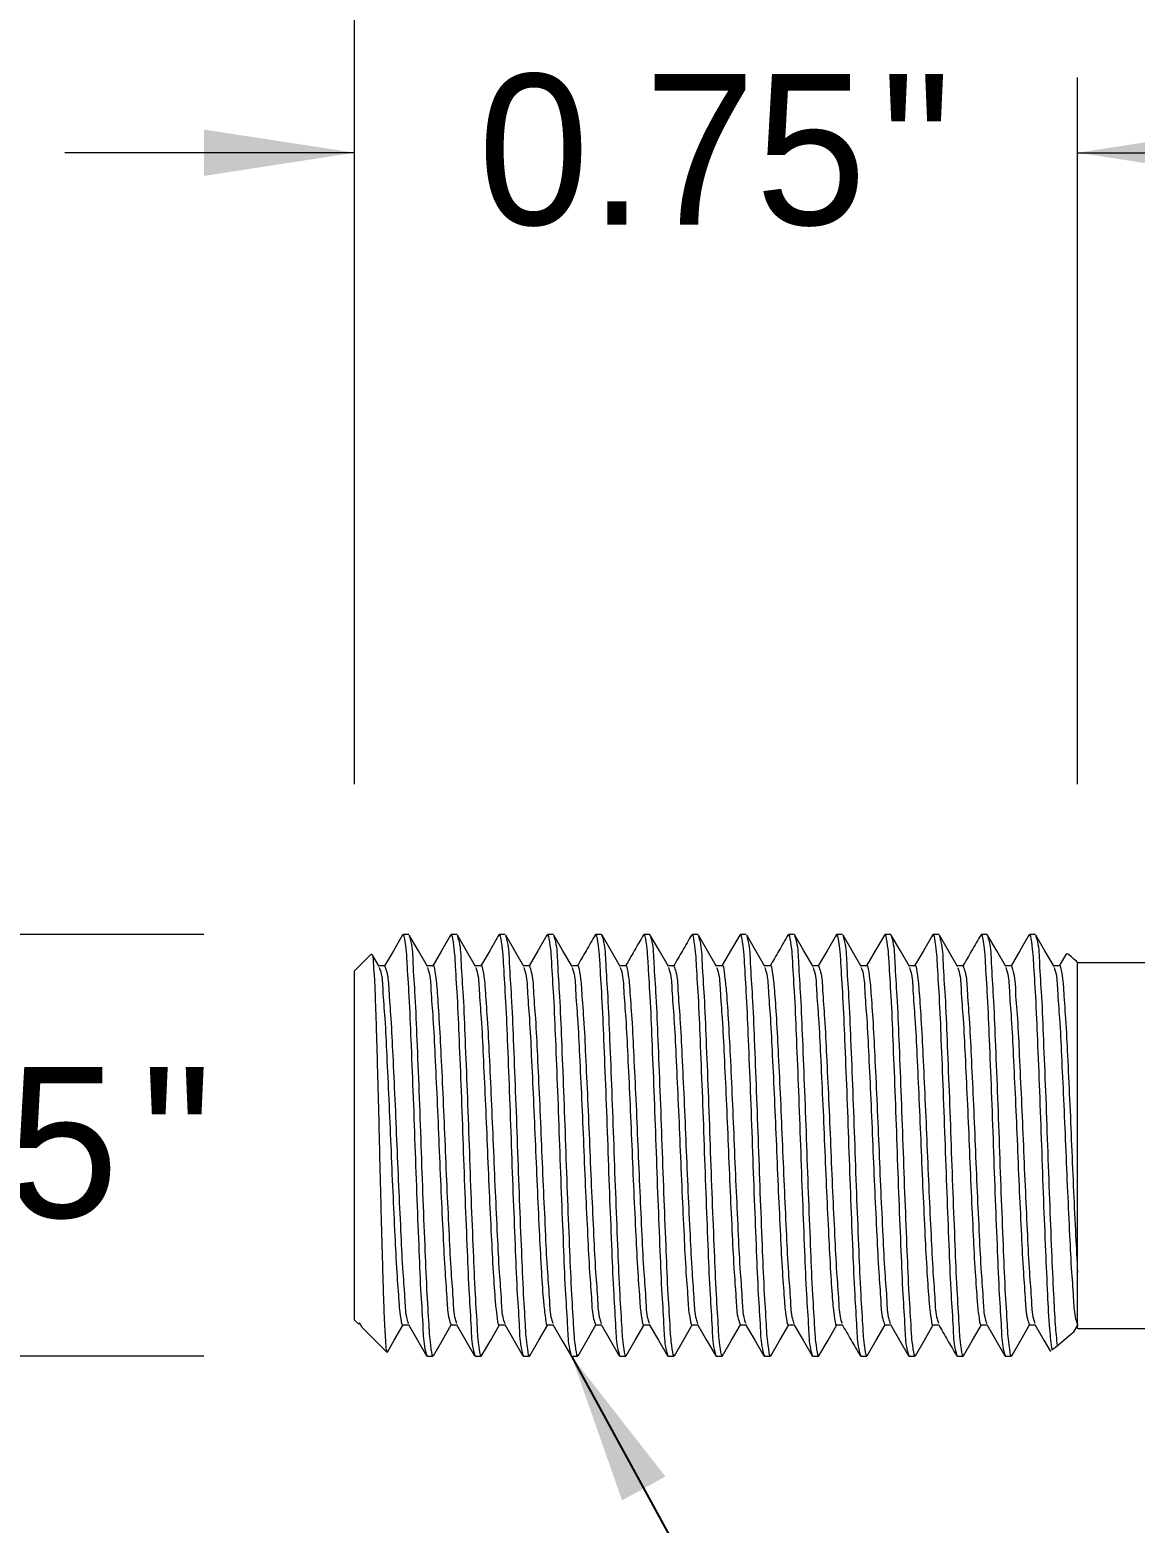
# Model space of a CAD drawing. Header units: inches. Extents: x 0.3 to 13.4, y 0.3 to 10.3.
# Drawn here: x 1.663 to 2.81, y 4.507 to 6.056 of the extents above; entities that cross this region are included whole.
import ezdxf

# ---------------------------------------------------------------- set-up
doc = ezdxf.new("R2010")
doc.units = ezdxf.units.IN
doc.header["$LTSCALE"] = 1.25
doc.header["$MEASUREMENT"] = 0
doc.linetypes.add('SLD-Solid', pattern=[0])
doc.styles.add('SLDTEXTSTYLE0', font='ARIAL.TTF', dxfattribs={"width": 0.948})
doc.styles.get("Standard").update_dxf_attribs({"font": 'ARIAL.TTF'})
doc.dimstyles.new('SLDDIMSTYLE0', dxfattribs={"dimtxt": 0.15625, "dimasz": 0.15625, "dimexe": 0, "dimexo": 0.0625, "dimgap": 0.039062, "dimtad": 0, "dimtih": 1, "dimtoh": 1, "dimdec": 3, "dimrnd": 1e-09, "dimzin": 12, "dimdsep": 46, "dimlunit": 5, "dimtxsty": 'SLDTEXTSTYLE0', "dimsah": 1, "dimcen": 0.09, "dimadec": 0, "dimazin": 0, "dimtfac": 1, "dimtdec": 3, "dimtofl": 0, "dimtmove": 0, "dimatfit": 3, "dimfxl": 0, "dimfrac": 2, "dimtolj": 1, "dimtzin": 12, "dimarcsym": 0})
doc.dimstyles.new('SLDDIMSTYLE1', dxfattribs={"dimtxt": 0.15625, "dimasz": 0.15625, "dimexe": 0, "dimexo": 0.0625, "dimgap": 0.039062, "dimtad": 0, "dimtih": 1, "dimtoh": 1, "dimdec": 3, "dimrnd": 1e-09, "dimzin": 12, "dimdsep": 46, "dimlunit": 5, "dimtxsty": 'SLDTEXTSTYLE0', "dimsah": 1, "dimcen": 0.09, "dimadec": 0, "dimazin": 0, "dimtfac": 1, "dimtdec": 3, "dimtofl": 0, "dimtmove": 0, "dimatfit": 3, "dimfxl": 0, "dimfrac": 2, "dimtolj": 1, "dimtzin": 12, "dimarcsym": 0})
doc.dimstyles.new('SLDDIMSTYLE2', dxfattribs={"dimtxt": 0.15625, "dimasz": 0.15625, "dimexe": 0, "dimexo": 0.0625, "dimgap": 0.039062, "dimtad": 0, "dimtih": 1, "dimtoh": 1, "dimdec": 4, "dimrnd": 1e-09, "dimzin": 12, "dimdsep": 46, "dimlunit": 5, "dimtxsty": 'SLDTEXTSTYLE0', "dimsah": 1, "dimcen": 0.09, "dimadec": 0, "dimazin": 0, "dimtfac": 1, "dimtdec": 4, "dimtofl": 0, "dimtmove": 0, "dimatfit": 3, "dimfxl": 0, "dimfrac": 2, "dimtolj": 1, "dimtzin": 12, "dimarcsym": 0})
doc.dimstyles.new('SLDDIMSTYLE3', dxfattribs={"dimtxt": 0, "dimasz": 0.15625, "dimexe": 0, "dimexo": 0.0625, "dimgap": 0, "dimtad": 0, "dimtih": 1, "dimtoh": 1, "dimdec": 0, "dimrnd": 1e-09, "dimzin": 0, "dimdsep": 46, "dimtxsty": 'Standard', "dimsah": 1, "dimcen": 0.09, "dimadec": 0, "dimazin": 0, "dimtfac": 0.15625, "dimtdec": 0, "dimtofl": 0, "dimtmove": 0, "dimatfit": 3, "dimfxl": 0, "dimfrac": 2, "dimtolj": 1, "dimtzin": 0, "dimarcsym": 0})

# ---------------------------------------------------------------- blocks, each defined once
blk = doc.blocks.new('*D7')
at = {"color": 7, "linetype": 'SLD-Solid', "lineweight": 0}
for p, q in [((2.0003, 5.2734), (2.0003, 7.8509)), ((9.3865, 5.4297), (9.3865, 7.8509)), ((2.0003, 7.7728), (4.8037, 7.7728)), ((9.3865, 7.7728), (6.5832, 7.7728))]:
    blk.add_line(p, q, dxfattribs=at)
for points in [[(2.0003, 7.7728), (2.1565, 7.7488), (2.1565, 7.7968)], [(9.3865, 7.7728), (9.2303, 7.7968), (9.2303, 7.7488)]]:
    blk.add_solid(points, dxfattribs=at)
at = {"color": 7, "linetype": 'SLD-Solid', "lineweight": 0, "attachment_point": 1, "style": 'SLDTEXTSTYLE0'}
for s, insert, char_height in [('23.51', (5.3869, 7.9742), 0.15625), ('"', (5.9239, 7.9742), 0.1562), ('Extended Length', (4.9013, 7.7344), 0.15625)]:
    blk.add_mtext(s, dxfattribs=dict(at, insert=insert, char_height=char_height))
blk = doc.blocks.new('*D8')
at = {"color": 7, "linetype": 'SLD-Solid', "lineweight": 0}
for p, q in [((2.0003, 5.2734), (2.0003, 7.1199)), ((3.5253, 5.2734), (3.5253, 7.1199)), ((2.0003, 7.0418), (2.3564, 7.0418)), ((3.5253, 7.0418), (3.1691, 7.0418))]:
    blk.add_line(p, q, dxfattribs=at)
for points in [[(2.0003, 7.0418), (2.1565, 7.0178), (2.1565, 7.0658)], [(3.5253, 7.0418), (3.369, 7.0658), (3.369, 7.0178)]]:
    blk.add_solid(points, dxfattribs=at)
at = {"color": 7, "linetype": 'SLD-Solid', "lineweight": 0, "char_height": 0.15625, "attachment_point": 1, "style": 'SLDTEXTSTYLE0'}
for s, insert in [('9"', (2.665, 7.3631)), ('Stroke', (2.4721, 7.1233)), ('Length', (2.4541, 6.8835))]:
    blk.add_mtext(s, dxfattribs=dict(at, insert=insert))
blk = doc.blocks.new('*D12')
at = {"color": 7, "linetype": 'SLD-Solid', "lineweight": 0}
for p, q in [((2.0003, 5.2734), (2.0003, 6.0066)), ((2.7503, 5.2734), (2.7503, 6.0066)), ((2.0003, 5.9285), (1.6998, 5.9285)), ((2.7503, 5.9285), (3.0508, 5.9285))]:
    blk.add_line(p, q, dxfattribs=at)
for points in [[(2.0003, 5.9285), (1.844, 5.9525), (1.844, 5.9044)], [(2.7503, 5.9285), (2.9065, 5.9044), (2.9065, 5.9525)]]:
    blk.add_solid(points, dxfattribs=at)
at = {"color": 7, "linetype": 'SLD-Solid', "lineweight": 0, "attachment_point": 1, "style": 'SLDTEXTSTYLE0'}
for s, insert, char_height in [('0.75', (2.1284, 6.01), 0.15625), ('"', (2.5461, 6.01), 0.1562)]:
    blk.add_mtext(s, dxfattribs=dict(at, insert=insert, char_height=char_height))
blk = doc.blocks.new('*D14')
at = {"color": 7, "linetype": 'SLD-Solid', "lineweight": 0}
for p, q in [((1.4888, 5.1172), (1.4888, 5.4176)), ((1.844, 5.1172), (1.4107, 5.1172)), ((1.844, 4.6797), (1.4107, 4.6797)), ((1.4888, 4.6797), (1.4888, 4.3792))]:
    blk.add_line(p, q, dxfattribs=at)
for points in [[(1.4888, 5.1172), (1.5128, 5.2734), (1.4648, 5.2734)], [(1.4888, 4.6797), (1.4648, 4.5234), (1.5128, 4.5234)]]:
    blk.add_solid(points, dxfattribs=at)
at = {"color": 7, "linetype": 'SLD-Solid', "lineweight": 0, "attachment_point": 1, "style": 'SLDTEXTSTYLE0'}
for s, insert, char_height in [('0.4375', (1.1226, 4.9799), 0.15625), ('"', (1.779, 4.9799), 0.1562)]:
    blk.add_mtext(s, dxfattribs=dict(at, insert=insert, char_height=char_height))

msp = doc.modelspace()

# ---------------------------------------------------------------- linework, layer by layer
at = {"color": 7, "linetype": 'SLD-Solid', "lineweight": 15}
for p, q in [((2.05653, 5.11715), (2.05028, 5.11715)), ((2.10653, 5.11715), (2.10028, 5.11715)), ((2.15653, 5.11715), (2.15028, 5.11715)), ((2.20653, 5.11715), (2.20028, 5.11715)), ((2.25653, 5.11715), (2.25028, 5.11715)), ((2.30653, 5.11715), (2.30028, 5.11715)), ((2.35653, 5.11715), (2.35028, 5.11715)), ((2.40653, 5.11715), (2.40028, 5.11715)), ((2.45653, 5.11715), (2.45028, 5.11715)), ((2.50653, 5.11715), (2.50028, 5.11715)), ((2.55653, 5.11715), (2.55028, 5.11715)), ((2.60653, 5.11715), (2.60028, 5.11715)), ((2.65653, 5.11715), (2.65028, 5.11715)), ((2.70653, 5.11715), (2.70028, 5.11715)), ((2.73883, 5.09776), (2.73126, 5.08467)), ((2.01789, 5.09726), (2.00028, 5.07965)), ((2.02583, 5.08419), (2.0186, 5.09668)), ((2.03153, 5.08467), (2.02555, 5.08467)), ((2.08153, 5.08467), (2.07555, 5.08467)), ((2.13153, 5.08467), (2.12555, 5.08467)), ((2.18153, 5.08467), (2.17555, 5.08467)), ((2.23153, 5.08467), (2.22555, 5.08467)), ((2.28153, 5.08467), (2.27555, 5.08467)), ((2.33153, 5.08467), (2.32555, 5.08467)), ((2.38153, 5.08467), (2.37555, 5.08467)), ((2.43153, 5.08467), (2.42555, 5.08467)), ((2.48153, 5.08467), (2.47555, 5.08467)), ((2.53153, 5.08467), (2.52555, 5.08467)), ((2.58153, 5.08467), (2.57555, 5.08467)), ((2.63153, 5.08467), (2.62555, 5.08467)), ((2.68153, 5.08467), (2.67555, 5.08467)), ((2.73153, 5.08467), (2.72555, 5.08467)), ((2.75028, 4.7084), (2.75028, 5.0884)), ((2.75028, 5.0884), (3.00028, 5.0884)), ((2.00028, 4.71715), (2.00028, 5.07965)), ((2.00028, 4.71715), (2.00454, 4.71289)), ((2.00818, 4.70968), (2.0053, 4.71445)), ((2.0053, 4.71445), (2.0053, 4.71289)), ((2.05028, 4.71213), (2.05626, 4.71213)), ((2.10028, 4.71213), (2.10626, 4.71213)), ((2.15028, 4.71213), (2.15626, 4.71213)), ((2.20028, 4.71213), (2.20626, 4.71213)), ((2.25027, 4.71213), (2.25626, 4.71213)), ((2.30028, 4.71213), (2.30626, 4.71213)), ((2.35028, 4.71213), (2.35626, 4.71213)), ((2.40028, 4.71213), (2.40626, 4.71213)), ((2.45028, 4.71213), (2.45626, 4.71213)), ((2.50028, 4.71213), (2.50626, 4.71213)), ((2.55027, 4.71213), (2.55626, 4.71213)), ((2.60028, 4.71213), (2.60626, 4.71213)), ((2.65028, 4.71213), (2.65626, 4.71213)), ((2.70027, 4.71213), (2.70626, 4.71213)), ((2.74645, 4.70504), (2.75083, 4.71261)), ((2.00797, 4.70946), (2.0336, 4.68383)), ((2.75028, 4.7084), (3.00028, 4.7084)), ((2.03395, 4.68356), (2.03412, 4.68421)), ((2.07528, 4.67965), (2.08153, 4.67965)), ((2.12528, 4.67965), (2.13153, 4.67965)), ((2.17528, 4.67965), (2.18153, 4.67965)), ((2.22528, 4.67965), (2.23153, 4.67965)), ((2.27528, 4.67965), (2.28153, 4.67965)), ((2.32528, 4.67965), (2.33153, 4.67965)), ((2.37528, 4.67965), (2.38153, 4.67965)), ((2.42528, 4.67965), (2.43153, 4.67965)), ((2.47528, 4.67965), (2.48153, 4.67965)), ((2.52528, 4.67965), (2.53153, 4.67965)), ((2.57528, 4.67965), (2.58153, 4.67965)), ((2.62528, 4.67965), (2.63153, 4.67965)), ((2.67528, 4.67965), (2.68153, 4.67965))]:
    msp.add_line(p, q, dxfattribs=at)
at = {"color": 7, "linetype": 'SLD-Solid', "lineweight": 15, "flags": 128}
for points in [[(2.04985, 5.1168), (2.04043, 5.10052), (2.03126, 5.08467)], [(2.07583, 5.08419), (2.06641, 5.10046), (2.05699, 5.11674)], [(2.09975, 5.11663), (2.09033, 5.10035), (2.08126, 5.08467)], [(2.12583, 5.08419), (2.11641, 5.10047), (2.10699, 5.11674)], [(2.14984, 5.11679), (2.14042, 5.10051), (2.13126, 5.08467)], [(2.17583, 5.08419), (2.16641, 5.10046), (2.15699, 5.11674)], [(2.19975, 5.11664), (2.19034, 5.10037), (2.18126, 5.08467)], [(2.22583, 5.08419), (2.21641, 5.10046), (2.20699, 5.11674)], [(2.27583, 5.0842), (2.26641, 5.10047), (2.25699, 5.11675)], [(2.32583, 5.08419), (2.31641, 5.10047), (2.30699, 5.11674)], [(2.37583, 5.08419), (2.36641, 5.10046), (2.35699, 5.11674)], [(2.39977, 5.11667), (2.39036, 5.1004), (2.38126, 5.08467)], [(2.42583, 5.08419), (2.41641, 5.10046), (2.40699, 5.11674)], [(2.47583, 5.08419), (2.46641, 5.10047), (2.45699, 5.11674)], [(2.49978, 5.11669), (2.49037, 5.10042), (2.48126, 5.08467)], [(2.52583, 5.08419), (2.51641, 5.10046), (2.50699, 5.11674)], [(2.54982, 5.11675), (2.5404, 5.10047), (2.53126, 5.08467)], [(2.57583, 5.08419), (2.56641, 5.10046), (2.55699, 5.11674)], [(2.5998, 5.11672), (2.59038, 5.10045), (2.58126, 5.08467)], [(2.62582, 5.0842), (2.61641, 5.10047), (2.60699, 5.11675)], [(2.67583, 5.08419), (2.66641, 5.10047), (2.65699, 5.11674)], [(2.69981, 5.11674), (2.6904, 5.10047), (2.68126, 5.08467)], [(2.72583, 5.08419), (2.71641, 5.10047), (2.70699, 5.11674)], [(2.03433, 4.68409), (2.04141, 4.69634), (2.05055, 4.71213)], [(2.05603, 4.71253), (2.06544, 4.69626), (2.07486, 4.67998)], [(2.08199, 4.68005), (2.09141, 4.69633), (2.10055, 4.71213)], [(2.10594, 4.71267), (2.11536, 4.6964), (2.12478, 4.68012)], [(2.13199, 4.68006), (2.14141, 4.69634), (2.15055, 4.71213)], [(2.15603, 4.71252), (2.16544, 4.69625), (2.17486, 4.67998)], [(2.18199, 4.68006), (2.19141, 4.69634), (2.20055, 4.71213)], [(2.20593, 4.71268), (2.21535, 4.69641), (2.22477, 4.68013)], [(2.232, 4.68006), (2.24141, 4.69634), (2.25055, 4.71213)], [(2.25603, 4.71252), (2.26545, 4.69625), (2.27486, 4.67997)], [(2.28199, 4.68006), (2.29141, 4.69633), (2.30055, 4.71213)], [(2.30593, 4.7127), (2.31534, 4.69643), (2.32476, 4.68015)], [(2.33199, 4.68006), (2.34141, 4.69634), (2.35055, 4.71213)], [(2.35603, 4.71252), (2.36545, 4.69624), (2.37487, 4.67997)], [(2.38199, 4.68006), (2.39141, 4.69634), (2.40055, 4.71213)], [(2.40592, 4.71271), (2.41534, 4.69644), (2.42476, 4.68016)], [(2.43199, 4.68005), (2.44141, 4.69633), (2.45055, 4.71213)], [(2.45603, 4.71252), (2.46545, 4.69624), (2.47487, 4.67997)], [(2.48199, 4.68006), (2.49141, 4.69634), (2.50055, 4.71213)], [(2.53199, 4.68006), (2.54141, 4.69634), (2.55055, 4.71213)], [(2.55603, 4.71252), (2.56545, 4.69625), (2.57487, 4.67997)], [(2.582, 4.68006), (2.59141, 4.69634), (2.60055, 4.71213)], [(2.63199, 4.68006), (2.64141, 4.69633), (2.65055, 4.71213)], [(2.65603, 4.71252), (2.66545, 4.69625), (2.67486, 4.67997)], [(2.68199, 4.68006), (2.69141, 4.69634), (2.70055, 4.71213)], [(2.70591, 4.71273), (2.71533, 4.69646), (2.7221, 4.68476)], [(2.72902, 4.69056), (2.73553, 4.69603), (2.74319, 4.70245), (2.74658, 4.7053), (2.74634, 4.7051)], [(2.72341, 4.68585), (2.7251, 4.68728), (2.72698, 4.68885), (2.72902, 4.69056)]]:
    msp.add_lwpolyline(points, dxfattribs=at)
at = {"color": 7, "linetype": 'SLD-Solid', "lineweight": 15}
for points, knots in [([(2.04983, 5.11553), (2.04998, 5.11617), (2.0508, 5.11974), (2.05397, 5.09965), (2.0544, 5.08671), (2.05699, 5.04829), (2.05864, 5.00576), (2.06084, 4.95358), (2.06278, 4.89844), (2.06472, 4.84306), (2.06691, 4.79153), (2.06858, 4.74714), (2.07112, 4.71336), (2.07165, 4.69164), (2.07454, 4.6821), (2.07528, 4.67965)], [0, 0, 0, 0, 0.0038156, 0.0211826, 0.0716218, 0.1503324, 0.2526759, 0.3739706, 0.5019078, 0.629845, 0.7511397, 0.8534832, 0.9321938, 0.982633, 1, 1, 1, 1]), ([(2.05701, 5.1154), (2.05757, 5.11353), (2.06024, 5.10456), (2.06064, 5.08343), (2.06324, 5.04967), (2.06489, 5.00526), (2.06709, 4.95374), (2.06903, 4.89836), (2.07097, 4.84322), (2.07316, 4.79105), (2.07482, 4.74849), (2.07741, 4.71014), (2.07783, 4.69707), (2.08102, 4.67704), (2.08185, 4.68069), (2.08201, 4.68139)], [0, 0, 0, 0, 0.0132908, 0.0639249, 0.1429393, 0.2456784, 0.3674416, 0.495873, 0.6243045, 0.7460676, 0.8488066, 0.9278212, 0.978455, 0.9958898, 1, 1, 1, 1]), ([(2.09973, 5.11517), (2.09991, 5.11598), (2.10077, 5.11979), (2.10397, 5.09987), (2.1044, 5.08658), (2.10699, 5.04835), (2.10864, 5.00574), (2.11084, 4.95359), (2.11278, 4.89844), (2.11472, 4.84306), (2.11691, 4.79153), (2.11858, 4.74714), (2.12112, 4.71336), (2.12165, 4.69164), (2.12454, 4.6821), (2.12528, 4.67965)], [0, 0, 0, 0, 0.0046524, 0.0220055, 0.0724021, 0.1510465, 0.2533041, 0.3744967, 0.5023265, 0.6301561, 0.7513488, 0.8536064, 0.9322508, 0.9826476, 1, 1, 1, 1]), ([(2.10701, 5.11541), (2.10757, 5.11354), (2.11024, 5.10456), (2.11064, 5.08343), (2.11324, 5.04967), (2.11489, 5.00526), (2.11709, 4.95374), (2.11903, 4.89836), (2.12097, 4.84322), (2.12316, 4.79105), (2.12482, 4.74849), (2.1274, 4.71014), (2.12783, 4.69707), (2.13102, 4.67704), (2.13185, 4.6807), (2.13201, 4.68139)], [0, 0, 0, 0, 0.0133135, 0.0639456, 0.1429571, 0.2456919, 0.3674502, 0.4958764, 0.6243028, 0.7460611, 0.8487959, 0.9278074, 0.9784392, 0.9958732, 1, 1, 1, 1]), ([(2.14982, 5.11551), (2.14997, 5.11616), (2.1508, 5.11974), (2.15397, 5.09966), (2.1544, 5.0867), (2.15699, 5.0483), (2.15864, 5.00576), (2.16084, 4.95358), (2.16278, 4.89844), (2.16472, 4.84306), (2.16691, 4.79153), (2.16859, 4.74714), (2.17111, 4.71336), (2.17165, 4.69164), (2.17454, 4.6821), (2.17528, 4.67965)], [0, 0, 0, 0, 0.003866, 0.0212327, 0.0716692, 0.1503757, 0.2527141, 0.3740025, 0.5019333, 0.6298639, 0.7511524, 0.8534909, 0.9321972, 0.9826339, 1, 1, 1, 1]), ([(2.15701, 5.11541), (2.15757, 5.11354), (2.16024, 5.10456), (2.16064, 5.08343), (2.16324, 5.04967), (2.16489, 5.00526), (2.16709, 4.95374), (2.16903, 4.89836), (2.17097, 4.84322), (2.17316, 4.79105), (2.17482, 4.74849), (2.1774, 4.71014), (2.17783, 4.69707), (2.18102, 4.67704), (2.18185, 4.6807), (2.18201, 4.6814)], [0, 0, 0, 0, 0.0133047, 0.0639371, 0.1429491, 0.2456846, 0.3674437, 0.4958709, 0.624298, 0.7460571, 0.8487926, 0.9278045, 0.9784369, 0.9958704, 1, 1, 1, 1]), ([(2.19973, 5.1152), (2.19991, 5.11599), (2.20077, 5.11979), (2.20397, 5.09986), (2.2044, 5.08659), (2.20698, 5.04835), (2.20864, 5.00574), (2.21084, 4.95359), (2.21278, 4.89844), (2.21472, 4.84306), (2.21691, 4.79153), (2.21859, 4.74714), (2.22111, 4.71336), (2.22165, 4.69164), (2.22454, 4.6821), (2.22528, 4.67965)], [0, 0, 0, 0, 0.0046003, 0.0219543, 0.0723538, 0.1510021, 0.2532651, 0.3744641, 0.5023005, 0.6301368, 0.7513359, 0.8535989, 0.9322472, 0.9826467, 1, 1, 1, 1]), ([(2.20701, 5.1154), (2.20757, 5.11353), (2.21025, 5.10456), (2.21064, 5.08343), (2.21324, 5.04967), (2.21489, 5.00526), (2.21709, 4.95374), (2.21903, 4.89836), (2.22097, 4.84322), (2.22316, 4.79105), (2.22482, 4.74849), (2.2274, 4.71014), (2.22784, 4.69707), (2.23102, 4.67704), (2.23185, 4.6807), (2.23201, 4.6814)], [0, 0, 0, 0, 0.0132954, 0.0639273, 0.1429389, 0.2456739, 0.3674325, 0.4958591, 0.6242856, 0.7460442, 0.8487792, 0.9277908, 0.978423, 0.9958564, 1, 1, 1, 1]), ([(2.24983, 5.11678), (2.24669, 5.11135), (2.2405, 5.10065), (2.23431, 5.08995), (2.23126, 5.08467)], [0, 0, 0, 0, 0.5070707, 1, 1, 1, 1]), ([(2.24982, 5.11549), (2.24997, 5.11615), (2.2508, 5.11975), (2.25397, 5.09968), (2.2544, 5.08669), (2.25699, 5.0483), (2.25864, 5.00576), (2.26084, 4.95358), (2.26278, 4.89844), (2.26472, 4.84306), (2.26691, 4.79153), (2.26859, 4.74714), (2.27111, 4.71336), (2.27165, 4.69164), (2.27454, 4.6821), (2.27528, 4.67965)], [0, 0, 0, 0, 0.0039181, 0.021284, 0.071718, 0.1504202, 0.2527532, 0.3740351, 0.5019591, 0.6298829, 0.7511649, 0.853498, 0.9322001, 0.9826341, 1, 1, 1, 1]), ([(2.25653, 5.11715), (2.25727, 5.11471), (2.26016, 5.10516), (2.26069, 5.08344), (2.26322, 5.04966), (2.2649, 5.00527), (2.26708, 4.95374), (2.26903, 4.89836), (2.27097, 4.84322), (2.27316, 4.79105), (2.27482, 4.74849), (2.2774, 4.71014), (2.27783, 4.69707), (2.28101, 4.67704), (2.28185, 4.68069), (2.28201, 4.68139)], [0, 0, 0, 0, 0.0173627, 0.0677872, 0.1464751, 0.2487892, 0.3700489, 0.4979494, 0.6258498, 0.7471095, 0.8494238, 0.9281115, 0.9785363, 0.9958982, 1, 1, 1, 1]), ([(2.29976, 5.11665), (2.29662, 5.11123), (2.29046, 5.10057), (2.28429, 5.08991), (2.28126, 5.08467)], [0, 0, 0, 0, 0.5088023, 1, 1, 1, 1]), ([(2.29974, 5.11523), (2.29992, 5.11601), (2.30077, 5.11978), (2.30397, 5.09984), (2.3044, 5.0866), (2.30698, 5.04834), (2.30864, 5.00574), (2.31084, 4.95359), (2.31278, 4.89844), (2.31472, 4.84306), (2.31691, 4.79153), (2.31859, 4.74714), (2.32111, 4.71336), (2.32165, 4.69164), (2.32454, 4.6821), (2.32528, 4.67965)], [0, 0, 0, 0, 0.0045334, 0.0218879, 0.0722907, 0.1509444, 0.2532143, 0.3744214, 0.5022664, 0.6301114, 0.7513184, 0.8535883, 0.932242, 0.9826449, 1, 1, 1, 1]), ([(2.30653, 5.11715), (2.30727, 5.11471), (2.31016, 5.10516), (2.31069, 5.08344), (2.31322, 5.04966), (2.3149, 5.00527), (2.31708, 4.95374), (2.31903, 4.89836), (2.32097, 4.84322), (2.32316, 4.79105), (2.32482, 4.74849), (2.3274, 4.71014), (2.32784, 4.69707), (2.33101, 4.67704), (2.33185, 4.6807), (2.33201, 4.6814)], [0, 0, 0, 0, 0.0173625, 0.0677867, 0.1464736, 0.2487867, 0.370045, 0.4979441, 0.6258431, 0.7471015, 0.8494147, 0.9281016, 0.9785258, 0.9958875, 1, 1, 1, 1]), ([(2.34983, 5.11677), (2.34669, 5.11134), (2.3405, 5.10064), (2.33431, 5.08995), (2.33126, 5.08467)], [0, 0, 0, 0, 0.5072313, 1, 1, 1, 1]), ([(2.34981, 5.11547), (2.34996, 5.11614), (2.3508, 5.11975), (2.35397, 5.09969), (2.3544, 5.08668), (2.35698, 5.0483), (2.35864, 5.00575), (2.36084, 4.95358), (2.36278, 4.89844), (2.36472, 4.84306), (2.36691, 4.79153), (2.36858, 4.74714), (2.37112, 4.71336), (2.37165, 4.69164), (2.37454, 4.6821), (2.37528, 4.67965)], [0, 0, 0, 0, 0.0039715, 0.0213357, 0.071767, 0.1504651, 0.2527927, 0.3740683, 0.5019854, 0.6299027, 0.7511782, 0.8535058, 0.932204, 0.9826351, 1, 1, 1, 1]), ([(2.35701, 5.11541), (2.35757, 5.11354), (2.36024, 5.10456), (2.36065, 5.08343), (2.36324, 5.04967), (2.36489, 5.00526), (2.36709, 4.95374), (2.36903, 4.89836), (2.37097, 4.84322), (2.37316, 4.79105), (2.37482, 4.74849), (2.3774, 4.71014), (2.37783, 4.69707), (2.38102, 4.67704), (2.38185, 4.6807), (2.38201, 4.6814)], [0, 0, 0, 0, 0.013305, 0.063937, 0.142948, 0.2456827, 0.3674407, 0.4958666, 0.6242927, 0.7460506, 0.8487852, 0.9277963, 0.9784283, 0.9958623, 1, 1, 1, 1]), ([(2.39975, 5.11526), (2.39993, 5.11603), (2.40078, 5.11978), (2.40397, 5.09982), (2.4044, 5.08661), (2.40699, 5.04834), (2.40864, 5.00574), (2.41084, 4.95358), (2.41278, 4.89844), (2.41472, 4.84306), (2.41691, 4.79153), (2.41858, 4.74714), (2.42112, 4.71336), (2.42165, 4.69164), (2.42454, 4.6821), (2.42528, 4.67965)], [0, 0, 0, 0, 0.0044493, 0.0218052, 0.0722124, 0.1508728, 0.2531512, 0.3743687, 0.5022244, 0.6300802, 0.7512976, 0.8535761, 0.9322365, 0.9826434, 1, 1, 1, 1]), ([(2.40701, 5.1154), (2.40757, 5.11353), (2.41024, 5.10456), (2.41065, 5.08343), (2.41324, 5.04967), (2.41489, 5.00526), (2.41709, 4.95374), (2.41903, 4.89836), (2.42097, 4.84322), (2.42316, 4.79105), (2.42482, 4.74849), (2.4274, 4.71014), (2.42783, 4.69707), (2.43101, 4.67704), (2.43185, 4.68069), (2.43201, 4.68139)], [0, 0, 0, 0, 0.0132913, 0.0639255, 0.1429401, 0.2456794, 0.3674428, 0.4958744, 0.6243061, 0.7460694, 0.8488087, 0.9278233, 0.9784575, 0.9958923, 1, 1, 1, 1]), ([(2.44982, 5.11676), (2.44668, 5.11133), (2.4405, 5.10064), (2.4343, 5.08994), (2.43126, 5.08467)], [0, 0, 0, 0, 0.5073892, 1, 1, 1, 1]), ([(2.4498, 5.11544), (2.44996, 5.11613), (2.45079, 5.11975), (2.45397, 5.09971), (2.4544, 5.08668), (2.45699, 5.04831), (2.45864, 5.00575), (2.46084, 4.95358), (2.46278, 4.89844), (2.46472, 4.84306), (2.46691, 4.79153), (2.46858, 4.74714), (2.47112, 4.71336), (2.47165, 4.69164), (2.47454, 4.6821), (2.47528, 4.67965)], [0, 0, 0, 0, 0.0040232, 0.0213866, 0.0718153, 0.1505094, 0.2528317, 0.374101, 0.5020117, 0.6299222, 0.7511915, 0.8535138, 0.9322079, 0.9826367, 1, 1, 1, 1]), ([(2.45653, 5.11715), (2.45727, 5.11471), (2.46016, 5.10516), (2.46069, 5.08344), (2.46322, 5.04966), (2.4649, 5.00527), (2.46709, 4.95374), (2.46903, 4.89836), (2.47097, 4.84322), (2.47316, 4.79105), (2.47482, 4.74849), (2.4774, 4.71014), (2.47783, 4.69707), (2.48102, 4.67704), (2.48185, 4.6807), (2.48201, 4.68139)], [0, 0, 0, 0, 0.01736184, 0.06778625, 0.14647361, 0.24878705, 0.37004596, 0.49794547, 0.62584508, 0.74710399, 0.84941743, 0.92810479, 0.97852894, 0.99589149, 1, 1, 1, 1]), ([(2.49976, 5.1153), (2.49993, 5.11605), (2.50078, 5.11977), (2.50397, 5.09979), (2.5044, 5.08662), (2.50699, 5.04833), (2.50864, 5.00575), (2.51084, 4.95358), (2.51278, 4.89844), (2.51472, 4.84306), (2.51691, 4.79153), (2.51858, 4.74714), (2.52112, 4.71336), (2.52165, 4.69164), (2.52454, 4.6821), (2.52528, 4.67965)], [0, 0, 0, 0, 0.0043492, 0.0217076, 0.0721195, 0.1507879, 0.2530766, 0.3743062, 0.5021749, 0.6300435, 0.7512731, 0.8535618, 0.9322301, 0.9826424, 1, 1, 1, 1]), ([(2.50701, 5.11541), (2.50757, 5.11354), (2.51024, 5.10456), (2.51064, 5.08343), (2.51324, 5.04967), (2.51489, 5.00526), (2.51709, 4.95374), (2.51903, 4.89836), (2.52097, 4.84322), (2.52316, 4.79105), (2.52482, 4.74849), (2.5274, 4.71014), (2.52783, 4.69707), (2.53102, 4.67704), (2.53185, 4.6807), (2.53201, 4.68139)], [0, 0, 0, 0, 0.0133049, 0.0639374, 0.1429495, 0.2456852, 0.3674445, 0.4958718, 0.6242993, 0.7460586, 0.8487943, 0.9278064, 0.9784386, 0.9958728, 1, 1, 1, 1]), ([(2.5498, 5.11542), (2.54996, 5.11611), (2.55079, 5.11976), (2.55397, 5.09972), (2.5544, 5.08667), (2.55699, 5.04831), (2.55864, 5.00575), (2.56084, 4.95358), (2.56278, 4.89844), (2.56472, 4.84306), (2.56691, 4.79153), (2.56859, 4.74714), (2.57111, 4.71336), (2.57165, 4.69164), (2.57454, 4.6821), (2.57528, 4.67965)], [0, 0, 0, 0, 0.0040728, 0.021436, 0.0718622, 0.1505522, 0.2528694, 0.3741326, 0.5020367, 0.6299408, 0.7512041, 0.8535213, 0.9322113, 0.9826375, 1, 1, 1, 1]), ([(2.55653, 5.11715), (2.55727, 5.11471), (2.56016, 5.10516), (2.56069, 5.08344), (2.56322, 5.04966), (2.5649, 5.00527), (2.56708, 4.95374), (2.56903, 4.89836), (2.57097, 4.84322), (2.57316, 4.79105), (2.57482, 4.74849), (2.5774, 4.71014), (2.57784, 4.69707), (2.58102, 4.67704), (2.58185, 4.6807), (2.58201, 4.6814)], [0, 0, 0, 0, 0.0173623, 0.0677855, 0.1464715, 0.2487832, 0.37004, 0.4979373, 0.6258346, 0.7470914, 0.8494031, 0.9280891, 0.9785126, 0.9958741, 1, 1, 1, 1]), ([(2.59978, 5.11535), (2.59994, 5.11608), (2.60078, 5.11976), (2.60397, 5.09976), (2.6044, 5.08664), (2.60699, 5.04832), (2.60864, 5.00575), (2.61084, 4.95358), (2.61278, 4.89844), (2.61472, 4.84306), (2.61691, 4.79153), (2.61859, 4.74714), (2.62111, 4.71336), (2.62165, 4.69164), (2.62454, 4.6821), (2.62528, 4.67965)], [0, 0, 0, 0, 0.0042321, 0.0215925, 0.0720107, 0.1506881, 0.2529889, 0.3742327, 0.5021164, 0.63, 0.7512439, 0.8535447, 0.9322222, 0.9826403, 1, 1, 1, 1]), ([(2.60701, 5.11541), (2.60757, 5.11354), (2.61024, 5.10457), (2.61064, 5.08343), (2.61324, 5.04967), (2.61489, 5.00526), (2.61709, 4.95374), (2.61903, 4.89836), (2.62097, 4.84322), (2.62316, 4.79105), (2.62482, 4.74849), (2.6274, 4.71014), (2.62784, 4.69707), (2.63101, 4.67704), (2.63185, 4.68069), (2.63201, 4.68139)], [0, 0, 0, 0, 0.0133276, 0.0639593, 0.1429705, 0.245705, 0.367463, 0.495889, 0.6243149, 0.7460729, 0.8488074, 0.9278186, 0.9784506, 0.9958839, 1, 1, 1, 1]), ([(2.64981, 5.11674), (2.64667, 5.11132), (2.64049, 5.10063), (2.6343, 5.08994), (2.63126, 5.08467)], [0, 0, 0, 0, 0.5076723, 1, 1, 1, 1]), ([(2.64979, 5.1154), (2.64995, 5.1161), (2.65079, 5.11976), (2.65397, 5.09973), (2.6544, 5.08666), (2.65699, 5.04831), (2.65864, 5.00575), (2.66084, 4.95358), (2.66278, 4.89844), (2.66472, 4.84306), (2.66691, 4.79153), (2.66859, 4.74714), (2.67111, 4.71336), (2.67165, 4.69164), (2.67454, 4.6821), (2.67528, 4.67965)], [0, 0, 0, 0, 0.0041131, 0.0214756, 0.0718997, 0.1505865, 0.2528995, 0.3741578, 0.5020566, 0.6299555, 0.7512136, 0.8535266, 0.9322134, 0.9826375, 1, 1, 1, 1]), ([(2.65653, 5.11715), (2.65727, 5.11471), (2.66016, 5.10516), (2.66069, 5.08344), (2.66322, 5.04966), (2.6649, 5.00527), (2.66708, 4.95374), (2.66903, 4.89836), (2.67097, 4.84322), (2.67316, 4.79105), (2.67482, 4.74849), (2.6774, 4.71014), (2.67783, 4.69707), (2.68102, 4.67704), (2.68185, 4.6807), (2.68201, 4.6814)], [0, 0, 0, 0, 0.0173625, 0.0677868, 0.1464737, 0.248787, 0.3700454, 0.4979446, 0.6258438, 0.7471023, 0.8494156, 0.9281025, 0.9785268, 0.9958886, 1, 1, 1, 1]), ([(2.69979, 5.11541), (2.69995, 5.11611), (2.70079, 5.11976), (2.70397, 5.09973), (2.7044, 5.08666), (2.70698, 5.04831), (2.70864, 5.00575), (2.71084, 4.95358), (2.71277, 4.89844), (2.71475, 4.84307), (2.71681, 4.79152), (2.71888, 4.7468), (2.72049, 4.71245), (2.7226, 4.69321), (2.72341, 4.68585)], [0, 0, 0, 0, 0.0041689, 0.0217895, 0.0729656, 0.1528257, 0.2566644, 0.3797309, 0.509537, 0.6393431, 0.7624095, 0.8662482, 0.9488224, 1, 1, 1, 1]), ([(2.70701, 5.11541), (2.70757, 5.11354), (2.71024, 5.10456), (2.71065, 5.08343), (2.71324, 5.04967), (2.71489, 5.00527), (2.71709, 4.95373), (2.71902, 4.8984), (2.721, 4.84308), (2.72307, 4.79151), (2.72504, 4.74825), (2.72666, 4.7155), (2.72833, 4.69781), (2.72902, 4.69056)], [0, 0, 0, 0, 0.0137149, 0.0658973, 0.1473277, 0.2532083, 0.3786945, 0.5110531, 0.6434116, 0.7688979, 0.8747785, 0.9487016, 1, 1, 1, 1]), ([(2.0183, 5.09651), (2.01846, 5.09621), (2.01972, 5.0938), (2.01935, 5.08652), (2.02081, 5.07433), (2.02133, 5.05664), (2.02221, 5.03468), (2.023, 5.00854), (2.02385, 4.97931), (2.02471, 4.94723), (2.02554, 4.91377), (2.02633, 4.87943), (2.02716, 4.84562), (2.02802, 4.81268), (2.02887, 4.78209), (2.02967, 4.75434), (2.0305, 4.73065), (2.03118, 4.71125), (2.03231, 4.69715), (2.03245, 4.68844), (2.03356, 4.68484), (2.03381, 4.68404)], [0, 0, 0, 0, 0.0024508, 0.0197068, 0.0504945, 0.0928225, 0.1476373, 0.2103888, 0.2826984, 0.3600647, 0.4434511, 0.5258535, 0.6096228, 0.6890899, 0.7652029, 0.8318988, 0.8907895, 0.9374515, 0.9727219, 0.9938803, 1, 1, 1, 1]), ([(2.02584, 5.08295), (2.02637, 5.08144), (2.02898, 5.07396), (2.0294, 5.05594), (2.03199, 5.02723), (2.03364, 4.9894), (2.03584, 4.94553), (2.03778, 4.89836), (2.03972, 4.85144), (2.04191, 4.80689), (2.04357, 4.77099), (2.04615, 4.73747), (2.04659, 4.72797), (2.0496, 4.71003), (2.05028, 4.71213), (2.05028, 4.71213)], [0, 0, 0, 0, 0.0128753, 0.0637946, 0.143165, 0.2463386, 0.368607, 0.4975637, 0.6265206, 0.748789, 0.8519626, 0.931333, 0.9822519, 0.9999898, 1, 1, 1, 1]), ([(2.03153, 5.08467), (2.03227, 5.08259), (2.03513, 5.07455), (2.0357, 5.05595), (2.03821, 5.02722), (2.0399, 4.9894), (2.04208, 4.94552), (2.04403, 4.8984), (2.04597, 4.85128), (2.04816, 4.8074), (2.04982, 4.76957), (2.0524, 4.74086), (2.05283, 4.72279), (2.05547, 4.71526), (2.05602, 4.71369)], [0, 0, 0, 0, 0.0177181, 0.0686167, 0.1479546, 0.2510866, 0.3733053, 0.5022096, 0.6311141, 0.7533326, 0.8564646, 0.9358025, 0.9867011, 1, 1, 1, 1]), ([(2.07584, 5.08295), (2.07637, 5.08144), (2.07899, 5.07396), (2.0794, 5.05594), (2.08199, 5.02723), (2.08364, 4.9894), (2.08584, 4.94552), (2.08778, 4.8984), (2.08972, 4.85128), (2.09191, 4.8074), (2.09359, 4.76958), (2.0961, 4.74085), (2.09667, 4.72225), (2.09954, 4.71421), (2.10028, 4.71213)], [0, 0, 0, 0, 0.0128616, 0.0637823, 0.1431557, 0.2463332, 0.3686061, 0.4975677, 0.6265291, 0.7488021, 0.8519795, 0.9313529, 0.982274, 1, 1, 1, 1]), ([(2.08153, 5.08467), (2.08153, 5.08467), (2.08243, 5.08668), (2.08491, 5.06895), (2.08583, 5.05926), (2.08816, 5.02584), (2.08992, 4.9899), (2.09208, 4.94537), (2.09403, 4.89844), (2.09597, 4.85127), (2.09816, 4.80741), (2.09982, 4.76957), (2.10241, 4.74086), (2.10281, 4.72288), (2.10542, 4.71543), (2.10593, 4.71395)], [0, 0, 0, 0, 0.0000154, 0.0177576, 0.068692, 0.1480859, 0.2512902, 0.3735949, 0.5025898, 0.6315849, 0.7538896, 0.8570939, 0.9364878, 0.9874218, 1, 1, 1, 1]), ([(2.12584, 5.08296), (2.12637, 5.08145), (2.12899, 5.07396), (2.1294, 5.05594), (2.13199, 5.02723), (2.13364, 4.9894), (2.13584, 4.94553), (2.13778, 4.89836), (2.13973, 4.85143), (2.14188, 4.80691), (2.14367, 4.77096), (2.14592, 4.73756), (2.14697, 4.72782), (2.14932, 4.71015), (2.15028, 4.71213), (2.15028, 4.71213)], [0, 0, 0, 0, 0.0128871, 0.0638052, 0.1431744, 0.2463465, 0.368613, 0.4975679, 0.6265226, 0.7487892, 0.8519613, 0.9313304, 0.9822489, 0.9999855, 1, 1, 1, 1]), ([(2.13153, 5.08467), (2.13153, 5.08467), (2.13217, 5.08678), (2.13527, 5.06881), (2.13562, 5.05934), (2.13825, 5.0258), (2.13989, 4.98991), (2.14209, 4.94536), (2.14403, 4.89844), (2.14597, 4.85127), (2.14816, 4.8074), (2.14982, 4.76957), (2.1524, 4.74086), (2.15283, 4.72279), (2.15547, 4.71525), (2.15602, 4.71368)], [0, 0, 0, 0, 0.0000109, 0.0177395, 0.0686352, 0.1479688, 0.2510946, 0.3733063, 0.5022033, 0.6311003, 0.753312, 0.8564379, 0.9357715, 0.9866668, 1, 1, 1, 1]), ([(2.17584, 5.08296), (2.17637, 5.08144), (2.17899, 5.07396), (2.1794, 5.05594), (2.18198, 5.02723), (2.18364, 4.9894), (2.18584, 4.94553), (2.18777, 4.89836), (2.18973, 4.85143), (2.19187, 4.80691), (2.1937, 4.77094), (2.19585, 4.7376), (2.1971, 4.72775), (2.19923, 4.71019), (2.20028, 4.71213), (2.20028, 4.71213)], [0, 0, 0, 0, 0.0128782, 0.0637972, 0.1431669, 0.2463403, 0.3686079, 0.4975641, 0.6265201, 0.7487879, 0.8519612, 0.931331, 0.98225, 0.9999868, 1, 1, 1, 1]), ([(2.18153, 5.08467), (2.18227, 5.08259), (2.18513, 5.07455), (2.1857, 5.05595), (2.18821, 5.02722), (2.1899, 4.9894), (2.19208, 4.94552), (2.19403, 4.8984), (2.19597, 4.85128), (2.19816, 4.8074), (2.19982, 4.76957), (2.20241, 4.74086), (2.20281, 4.72289), (2.20541, 4.71545), (2.20592, 4.71398)], [0, 0, 0, 0, 0.0177333, 0.0686724, 0.1480743, 0.2512889, 0.3736058, 0.5026138, 0.6316217, 0.7539386, 0.8571532, 0.9365551, 0.9874946, 1, 1, 1, 1]), ([(2.22584, 5.08295), (2.22637, 5.08144), (2.22899, 5.07396), (2.2294, 5.05594), (2.23198, 5.02723), (2.23364, 4.9894), (2.23584, 4.94552), (2.23778, 4.8984), (2.23972, 4.85128), (2.2419, 4.8074), (2.24359, 4.76958), (2.2461, 4.74085), (2.24667, 4.72225), (2.24954, 4.71421), (2.25028, 4.71213)], [0, 0, 0, 0, 0.0128676, 0.0637884, 0.1431611, 0.2463381, 0.3686101, 0.4975709, 0.6265316, 0.7488037, 0.8519807, 0.9313534, 0.9822742, 1, 1, 1, 1]), ([(2.23153, 5.08467), (2.23153, 5.08467), (2.23207, 5.08681), (2.23541, 5.06877), (2.23554, 5.05937), (2.23828, 5.02579), (2.23987, 4.98991), (2.24209, 4.94536), (2.24403, 4.89844), (2.24597, 4.85127), (2.24816, 4.8074), (2.24982, 4.76957), (2.2524, 4.74086), (2.25283, 4.72278), (2.25547, 4.71524), (2.25602, 4.71367)], [0, 0, 0, 0, 0.0000129, 0.0177421, 0.0686361, 0.1479677, 0.2510909, 0.3732996, 0.5021934, 0.6310871, 0.7532957, 0.856419, 0.9357506, 0.986645, 1, 1, 1, 1]), ([(2.27584, 5.08296), (2.27636, 5.08145), (2.27898, 5.07396), (2.2794, 5.05594), (2.28198, 5.02723), (2.28364, 4.9894), (2.28584, 4.94553), (2.28778, 4.89836), (2.28972, 4.85144), (2.29192, 4.80689), (2.29354, 4.771), (2.29622, 4.73745), (2.29647, 4.72801), (2.29969, 4.71001), (2.30028, 4.71213), (2.30028, 4.71213)], [0, 0, 0, 0, 0.01289886, 0.06381682, 0.14318498, 0.24635618, 0.36862146, 0.49757487, 0.62652842, 0.74879355, 0.85196475, 0.93133291, 0.98225087, 0.99998828, 1, 1, 1, 1]), ([(2.28153, 5.08467), (2.28153, 5.08467), (2.28208, 5.0868), (2.28539, 5.06878), (2.28555, 5.05936), (2.28828, 5.02579), (2.28988, 4.98991), (2.29209, 4.94536), (2.29403, 4.89844), (2.29597, 4.85127), (2.29816, 4.80741), (2.29982, 4.76957), (2.30241, 4.74086), (2.30281, 4.7229), (2.30541, 4.71546), (2.30592, 4.714)], [0, 0, 0, 0, 0.0000126, 0.0177582, 0.0686997, 0.1481045, 0.2513234, 0.373645, 0.5026581, 0.6316711, 0.7539929, 0.8572118, 0.9366166, 0.9875581, 1, 1, 1, 1]), ([(2.32584, 5.08296), (2.32637, 5.08144), (2.32898, 5.07396), (2.3294, 5.05594), (2.33198, 5.02723), (2.33364, 4.9894), (2.33584, 4.94553), (2.33778, 4.89836), (2.33971, 4.85144), (2.34193, 4.80689), (2.34351, 4.77101), (2.34629, 4.73743), (2.34635, 4.72804), (2.34977, 4.70999), (2.35028, 4.71213), (2.35028, 4.71213)], [0, 0, 0, 0, 0.0128804, 0.0637993, 0.1431687, 0.2463417, 0.368609, 0.4975645, 0.6265202, 0.7487874, 0.8519603, 0.9313298, 0.9822486, 0.9999863, 1, 1, 1, 1]), ([(2.33153, 5.08467), (2.33227, 5.08259), (2.33513, 5.07455), (2.3357, 5.05595), (2.33821, 5.02722), (2.3399, 4.9894), (2.34208, 4.94552), (2.34403, 4.8984), (2.34597, 4.85128), (2.34816, 4.8074), (2.34982, 4.76957), (2.3524, 4.74086), (2.35283, 4.72278), (2.35547, 4.71524), (2.35602, 4.71367)], [0, 0, 0, 0, 0.01771689, 0.06861205, 0.14794466, 0.25106966, 0.37328004, 0.50217584, 0.63107151, 0.75328204, 0.85640703, 0.93573965, 0.98663481, 1, 1, 1, 1]), ([(2.37584, 5.08296), (2.37637, 5.08144), (2.37898, 5.07396), (2.3794, 5.05594), (2.38199, 5.02723), (2.38364, 4.9894), (2.38584, 4.94552), (2.38778, 4.8984), (2.38972, 4.85128), (2.39191, 4.8074), (2.39359, 4.76958), (2.3961, 4.74085), (2.39667, 4.72225), (2.39954, 4.71421), (2.40028, 4.71213)], [0, 0, 0, 0, 0.01287842, 0.06379864, 0.14317054, 0.24634615, 0.36861686, 0.497576, 0.62653528, 0.74880599, 0.8519816, 0.9313535, 0.98227336, 1, 1, 1, 1]), ([(2.38153, 5.08467), (2.38153, 5.08467), (2.38264, 5.08657), (2.38461, 5.0691), (2.38601, 5.05917), (2.38808, 5.02587), (2.38995, 4.98988), (2.39207, 4.94537), (2.39403, 4.89844), (2.39597, 4.85127), (2.39816, 4.80741), (2.39982, 4.76957), (2.40241, 4.74086), (2.40281, 4.7229), (2.4054, 4.71547), (2.40591, 4.71402)], [0, 0, 0, 0, 0.0000124, 0.0177581, 0.0687024, 0.1481117, 0.2513364, 0.3736651, 0.5026853, 0.6317057, 0.7540342, 0.8572589, 0.9366682, 0.9876126, 1, 1, 1, 1]), ([(2.42584, 5.08295), (2.42637, 5.08144), (2.42898, 5.07396), (2.4294, 5.05594), (2.43199, 5.02723), (2.43364, 4.9894), (2.43584, 4.94553), (2.43778, 4.89836), (2.43972, 4.85144), (2.44191, 4.8069), (2.44358, 4.77099), (2.44614, 4.73747), (2.44661, 4.72796), (2.44958, 4.71004), (2.45028, 4.71213), (2.45028, 4.71213)], [0, 0, 0, 0, 0.0128619, 0.0637818, 0.1431533, 0.2463284, 0.3685985, 0.497557, 0.6265156, 0.7487857, 0.8519608, 0.9313323, 0.9822519, 0.99999, 1, 1, 1, 1]), ([(2.43153, 5.08467), (2.43153, 5.08467), (2.43244, 5.08668), (2.43489, 5.06896), (2.43585, 5.05926), (2.43815, 5.02584), (2.43992, 4.98989), (2.44208, 4.94537), (2.44403, 4.89844), (2.44597, 4.85127), (2.44816, 4.8074), (2.44982, 4.76957), (2.4524, 4.74086), (2.45283, 4.72278), (2.45547, 4.71524), (2.45602, 4.71367)], [0, 0, 0, 0, 0.0000152, 0.0177432, 0.0686371, 0.1479677, 0.2510901, 0.3732975, 0.5021899, 0.6310825, 0.7532898, 0.8564122, 0.9357428, 0.9866366, 1, 1, 1, 1]), ([(2.47584, 5.08296), (2.47637, 5.08145), (2.47898, 5.07396), (2.4794, 5.05594), (2.48199, 5.02723), (2.48364, 4.9894), (2.48584, 4.94553), (2.48778, 4.89836), (2.48972, 4.85143), (2.49189, 4.8069), (2.49363, 4.77097), (2.496, 4.73752), (2.49684, 4.72788), (2.49942, 4.7101), (2.50028, 4.71213), (2.50028, 4.71213)], [0, 0, 0, 0, 0.0128895, 0.0638074, 0.1431763, 0.246348, 0.368614, 0.4975683, 0.6265225, 0.7487885, 0.8519602, 0.9313291, 0.9822473, 0.9999839, 1, 1, 1, 1]), ([(2.48153, 5.08467), (2.48227, 5.08259), (2.48513, 5.07455), (2.4857, 5.05595), (2.48821, 5.02722), (2.4899, 4.9894), (2.49208, 4.94552), (2.49403, 4.8984), (2.49597, 4.85128), (2.49816, 4.8074), (2.49982, 4.76957), (2.50241, 4.74086), (2.50281, 4.72291), (2.5054, 4.71548), (2.5059, 4.71404)], [0, 0, 0, 0, 0.0177353, 0.0686832, 0.1480982, 0.2513299, 0.373667, 0.5026962, 0.6317256, 0.7540627, 0.8572944, 0.9367094, 0.9876569, 1, 1, 1, 1]), ([(2.52584, 5.08296), (2.52637, 5.08144), (2.52899, 5.07396), (2.5294, 5.05594), (2.53199, 5.02723), (2.53364, 4.9894), (2.53584, 4.94552), (2.53778, 4.8984), (2.53972, 4.85128), (2.54191, 4.8074), (2.54359, 4.76958), (2.5461, 4.74085), (2.54667, 4.72225), (2.54954, 4.71421), (2.55028, 4.71213)], [0, 0, 0, 0, 0.0128786, 0.0637985, 0.1431704, 0.2463461, 0.3686169, 0.4975763, 0.6265355, 0.7488063, 0.851982, 0.931354, 0.9822742, 1, 1, 1, 1]), ([(2.53153, 5.08467), (2.53153, 5.08467), (2.53227, 5.08674), (2.53513, 5.06886), (2.53571, 5.05932), (2.53821, 5.02581), (2.5399, 4.9899), (2.54208, 4.94536), (2.54403, 4.89844), (2.54597, 4.85127), (2.54816, 4.8074), (2.54982, 4.76957), (2.5524, 4.74086), (2.55283, 4.72278), (2.55547, 4.71524), (2.55602, 4.71368)], [0, 0, 0, 0, 0.00000932, 0.01773769, 0.06863251, 0.14796481, 0.25108895, 0.37329865, 0.50219346, 0.63108839, 0.7532981, 0.85642223, 0.93575454, 0.98664935, 1, 1, 1, 1]), ([(2.57584, 5.08295), (2.57637, 5.08144), (2.57899, 5.07396), (2.5794, 5.05594), (2.58198, 5.02723), (2.58364, 4.9894), (2.58584, 4.94553), (2.58778, 4.89836), (2.58972, 4.85143), (2.59189, 4.8069), (2.59363, 4.77097), (2.59601, 4.73752), (2.59682, 4.72789), (2.59943, 4.7101), (2.60028, 4.71213), (2.60028, 4.71213)], [0, 0, 0, 0, 0.0128696, 0.0637893, 0.1431602, 0.2463349, 0.3686042, 0.4975622, 0.62652, 0.7487895, 0.8519642, 0.9313351, 0.9822548, 0.9999918, 1, 1, 1, 1]), ([(2.58153, 5.08467), (2.58153, 5.08467), (2.58237, 5.08671), (2.585, 5.06891), (2.58578, 5.05928), (2.58818, 5.02583), (2.58991, 4.9899), (2.59208, 4.94537), (2.59403, 4.89844), (2.59597, 4.85127), (2.59816, 4.80741), (2.59982, 4.76957), (2.60241, 4.74086), (2.60281, 4.72291), (2.6054, 4.71549), (2.6059, 4.71405)], [0, 0, 0, 0, 0.0000165, 0.0177645, 0.0687124, 0.148128, 0.2513604, 0.3736983, 0.5027286, 0.6317587, 0.7540967, 0.8573291, 0.9367447, 0.9876929, 1, 1, 1, 1]), ([(2.62584, 5.08296), (2.62636, 5.08145), (2.62898, 5.07396), (2.6294, 5.05594), (2.63198, 5.02723), (2.63364, 4.9894), (2.63584, 4.94553), (2.63778, 4.89836), (2.63972, 4.85144), (2.6419, 4.8069), (2.64361, 4.77098), (2.64606, 4.7375), (2.64675, 4.72791), (2.64948, 4.71007), (2.65028, 4.71213), (2.65028, 4.71213)], [0, 0, 0, 0, 0.01290139, 0.06381897, 0.14318654, 0.24635698, 0.3686212, 0.49757379, 0.62652625, 0.74879062, 0.85196106, 0.93132863, 0.98224621, 0.99998251, 1, 1, 1, 1]), ([(2.63153, 5.08467), (2.63227, 5.08259), (2.63513, 5.07455), (2.6357, 5.05595), (2.63821, 5.02722), (2.6399, 4.9894), (2.64208, 4.94552), (2.64403, 4.8984), (2.64597, 4.85128), (2.64816, 4.8074), (2.64982, 4.76957), (2.6524, 4.74086), (2.65283, 4.72279), (2.65547, 4.71525), (2.65602, 4.71368)], [0, 0, 0, 0, 0.0177188, 0.0686153, 0.147951, 0.2510794, 0.3732942, 0.5021945, 0.6310947, 0.7533095, 0.8564379, 0.9357735, 0.9866705, 1, 1, 1, 1]), ([(2.67584, 5.08296), (2.67637, 5.08145), (2.67898, 5.07396), (2.6794, 5.05594), (2.68198, 5.02723), (2.68364, 4.9894), (2.68584, 4.94552), (2.68778, 4.8984), (2.68972, 4.85128), (2.6919, 4.8074), (2.69359, 4.76958), (2.6961, 4.74085), (2.69667, 4.72225), (2.69954, 4.71421), (2.70028, 4.71213)], [0, 0, 0, 0, 0.0128823, 0.0638023, 0.1431737, 0.2463492, 0.3686195, 0.4975782, 0.6265371, 0.7488072, 0.8519827, 0.9313541, 0.9822742, 1, 1, 1, 1]), ([(2.68153, 5.08467), (2.68153, 5.08467), (2.68153, 5.08687), (2.68615, 5.06868), (2.6851, 5.05942), (2.68846, 5.02577), (2.68981, 4.98992), (2.69211, 4.94536), (2.69402, 4.89844), (2.69597, 4.85127), (2.69816, 4.80741), (2.69982, 4.76957), (2.70241, 4.74086), (2.70281, 4.72291), (2.7054, 4.7155), (2.7059, 4.71406)], [0, 0, 0, 0, 0.0000068, 0.0177553, 0.0687051, 0.1481229, 0.2513586, 0.3737002, 0.5027344, 0.6317685, 0.7541103, 0.857346, 0.9367638, 0.9877136, 1, 1, 1, 1]), ([(2.72584, 5.08296), (2.72637, 5.08144), (2.72898, 5.07396), (2.7294, 5.05594), (2.73198, 5.02723), (2.73364, 4.9894), (2.73584, 4.94552), (2.73778, 4.8984), (2.73972, 4.85128), (2.7419, 4.8074), (2.74359, 4.76958), (2.7461, 4.74085), (2.74667, 4.72225), (2.74954, 4.7142), (2.75028, 4.71213)], [0, 0, 0, 0, 0.012881, 0.0638005, 0.143171, 0.2463453, 0.3686142, 0.4975715, 0.6265289, 0.7487977, 0.851972, 0.9313426, 0.9822621, 1, 1, 1, 1]), ([(2.73153, 5.08467), (2.73153, 5.08467), (2.73194, 5.08684), (2.73559, 5.06874), (2.73543, 5.05939), (2.73833, 5.02578), (2.73986, 4.98991), (2.7421, 4.94536), (2.74402, 4.89844), (2.746, 4.85128), (2.74806, 4.80738), (2.74958, 4.77946), (2.75028, 4.76668)], [0, 0, 0, 0, 0.00001978, 0.02072123, 0.08014788, 0.17277893, 0.29319064, 0.435887, 0.58638945, 0.73689175, 0.87958828, 1, 1, 1, 1]), ([(2.75028, 5.0884), (2.74688, 5.09148), (2.74348, 5.09455), (2.73976, 5.09723), (2.73976, 5.09723)], [0, 0, 0, 0, 0.9997896, 1, 1, 1, 1]), ([(2.50592, 4.71272), (2.50906, 4.7073), (2.51534, 4.69645), (2.52161, 4.6856), (2.52475, 4.68017)], [0, 0, 0, 0, 0.4999184, 1, 1, 1, 1]), ([(2.60591, 4.71273), (2.60905, 4.7073), (2.61533, 4.69646), (2.62161, 4.6856), (2.62475, 4.68018)], [0, 0, 0, 0, 0.4999251, 1, 1, 1, 1])]:
    msp.add_open_spline(points, degree=3, knots=knots, dxfattribs=at)

# ---------------------------------------------------------------- dimensions: what is measured, and where the dimension line sits
at = {"color": 7, "linetype": 'SLD-Solid', "lineweight": 0}
for base, p2, text, dimstyle, picture, middle in [((9.38653, 7.7728), (9.38653, 5.2734), '23.51"\\PExtended Length', 'SLDDIMSTYLE1', '*D7', (5.6934, 7.7728)), ((3.52528, 7.04179), (3.52528, 5.11715), '9"\\PStroke\\PLength', 'SLDDIMSTYLE1', '*D8', (2.76278, 7.04179)), ((2.75028, 5.92847), (2.75028, 5.11715), '<>"', 'SLDDIMSTYLE0', '*D12', (2.37528, 5.92847))]:
    dim = msp.add_linear_dim(base=base, p1=(2.00028, 5.11715), p2=p2, text=text, dimstyle=dimstyle, dxfattribs=at)
    dim.commit()
    dim.dimension.update_dxf_attribs({"geometry": picture, "text_midpoint": middle, "dimtype": 160})
dim = msp.add_linear_dim(base=(1.48881, 4.67965), p1=(2.00028, 5.11715), p2=(2.00028, 4.67965), angle=90, text='<>"', dimstyle='SLDDIMSTYLE2', dxfattribs=at)
dim.commit()
dim.dimension.update_dxf_attribs({"geometry": '*D14', "text_midpoint": (1.48881, 4.8984), "dimtype": 160})

# ---------------------------------------------------------------- leaders
at = {"color": 7, "linetype": 'Continuous', "lineweight": 0}
msp.add_leader([(2.22528, 4.67965), (2.61264, 3.97081), (2.37827, 3.97081)], dimstyle='SLDDIMSTYLE3', dxfattribs=at)

doc.saveas('drawing.dxf')
